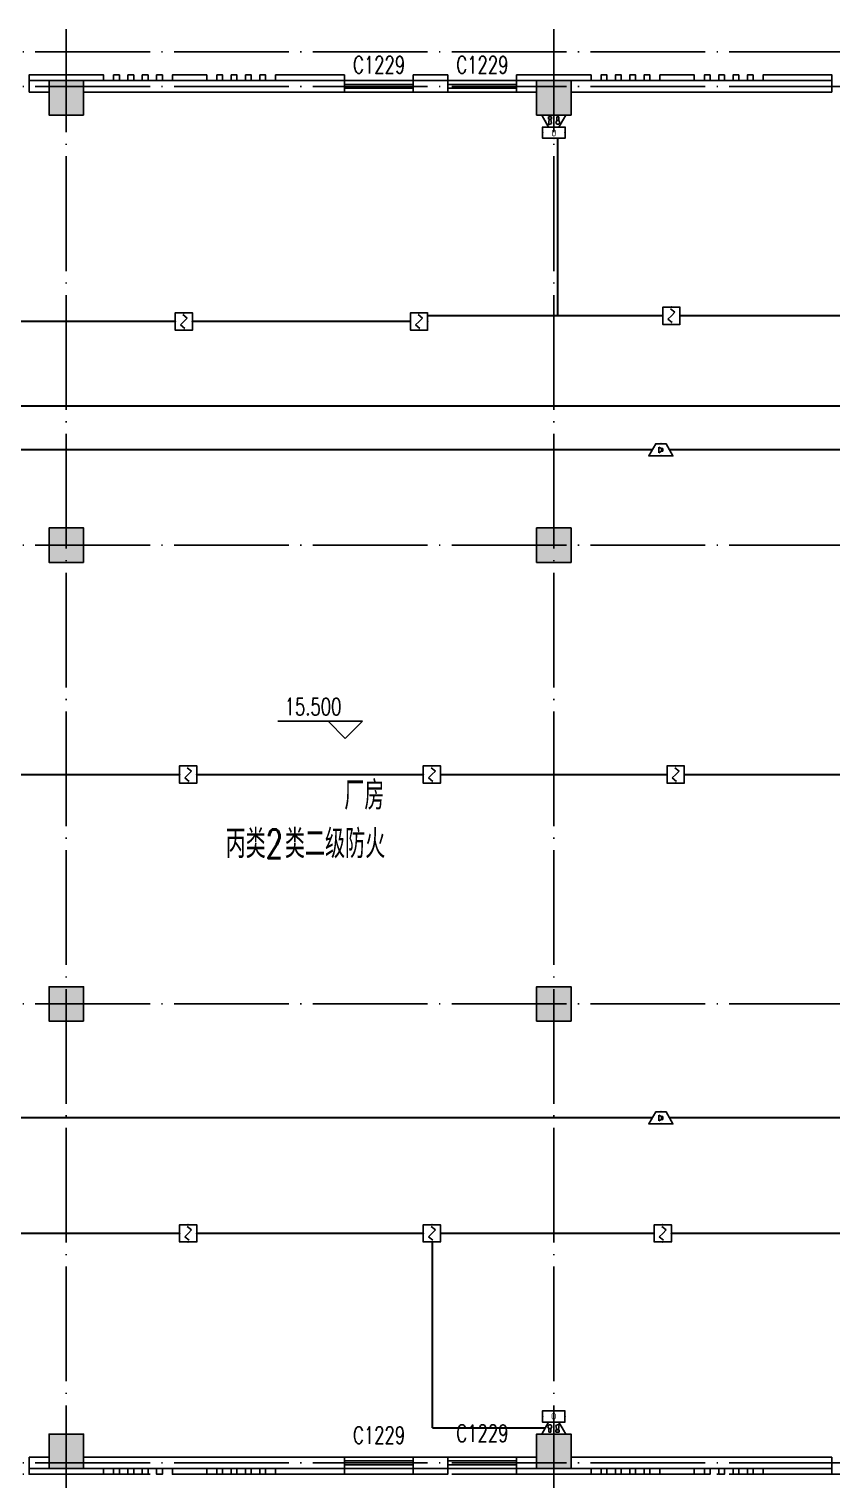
# Model space of a CAD drawing. Extents: x -124594 to 516503, y -3148 to 203159.
# Drawn here: x 285708 to 299708, y 17839 to 43139 of the extents above; entities that cross this region are included whole.
import ezdxf
from ezdxf.enums import TextEntityAlignment as Align

# ---------------------------------------------------------------- set-up
doc = ezdxf.new("R2010")
doc.units = 0
doc.header["$LTSCALE"] = 1000
doc.header["$MEASUREMENT"] = 0
doc.linetypes.add('DOTE', pattern=[2.42, 2, -0.2, 0.02, -0.2])
for name, color, linetype in [('COLUMN', 9, 'Continuous'), ('EQUIP-消防', 3, 'Continuous'), ('J-ANNO-标高标注', 144, 'Continuous'), ('J-AXIS-轴线', 1, 'DOTE'), ('J-DOOR-窗', 8, 'Continuous'), ('J-WALL-墙体', 2, 'Continuous'), ('PUB_HATCH', 8, 'Continuous'), ('PUB_TEXT', 7, 'Continuous'), ('WINDOW_TEXT', 7, 'Continuous'), ('WIRE-消防', 222, 'Continuous'), ('WIRE-消防广播', 4, 'TG_BC'), ('WIRE-消防电话', 4, 'TG_F'), ('装饰柱', 7, 'Continuous')]:
    doc.layers.add(name, color=color, linetype=linetype)
doc.layers.add('建筑底图', color=8, linetype='Continuous', lineweight=5)
doc.styles.add('_TCH_DIM', font='SIMPLEX', dxfattribs={"bigfont": 'GBCBIG'})
doc.styles.add('_TCH_WINDOW', font='SIMPLEX', dxfattribs={"height": 3.5, "bigfont": 'GBCBIG'})
doc.styles.add('_TEL_ATTDEF', font='GBENOR', dxfattribs={"width": 0.8, "height": 3, "bigfont": 'GBCBIG'})
doc.styles.add('HZ', font='simplex.shx', dxfattribs={"width": 0.7, "bigfont": 'hztxt.shx'})
doc.styles.get("Standard").update_dxf_attribs({"font": 'gbenor.shx', "bigfont": 'gbcbig.shx'})
doc.styles.add('TG_LINETYPE', font='SIMPLEX', dxfattribs={"width": 0.8, "height": 3, "bigfont": 'HZTXT'})
doc.linetypes.add('TG_BC', pattern='A,2,-0.85,["BC",TG_LINETYPE,S=0.1,R=0,X=-0.65,Y=-0.15],0', length=2.85)
doc.linetypes.add('TG_F', pattern='A,2,-0.4,["F",TG_LINETYPE,S=0.1,R=0,X=-0.28,Y=-0.15],0', length=2.4)

# ---------------------------------------------------------------- blocks, each defined once
blk = doc.blocks.new('_FZH')
blk.add_lwpolyline([(-0.5, -0.5), (0.5, -0.5), (0.5, 0.5), (-0.5, 0.5)], close=True)
at = {"layer": 'PUB_HATCH'}
blk.add_solid([(-0.5, -0.5), (0.5, -0.5), (-0.5, 0.5), (0.5, 0.5)], dxfattribs=at)
blk = doc.blocks.new('$TCHSYS$WIN2D')
for p, q in [((-0.5, 0.5), (0.5, 0.5)), ((-0.5, 0.5), (-0.5, -0.5)), ((0.5, 0.5), (0.5, -0.5)), ((0.5, 0.167), (-0.5, 0.167)), ((0.5, -0.167), (-0.5, -0.167)), ((-0.5, -0.5), (0.5, -0.5))]:
    blk.add_line(p, q)
blk = doc.blocks.new('HASGGEWS')
at = {"layer": 'J-ANNO-标高标注', "color": 8}
for p, q in [((291523.1, 107721.1), (290045.1, 107721.1)), ((291223.1, 107421.1), (290923.1, 107721.1)), ((291223.1, 107421.1), (291523.1, 107721.1))]:
    blk.add_line(p, q, dxfattribs=at)
at = {"layer": 'J-AXIS-轴线', "color": 8}
for p, q in [((286358.3, 93790.8), (286358.3, 119790.8)), ((294858.3, 93790.8), (294858.3, 119790.8)), ((316858.3, 119390.8), (268358.3, 119390.8)), ((316858.3, 118790.8), (268358.3, 118790.8)), ((316858.3, 110790.8), (268358.3, 110790.8)), ((316858.3, 102790.8), (268358.3, 102790.8)), ((316858.3, 94790.8), (268358.3, 94790.8)), ((316858.3, 94590.8), (268358.3, 94590.8))]:
    blk.add_line(p, q, dxfattribs=at)
at = {"layer": 'J-WALL-墙体', "color": 8}
for p, q in [((286058.3, 118890.8), (285708.3, 118890.8)), ((285708.3, 118890.8), (285708.3, 118690.8)), ((285708.3, 118690.8), (286058.3, 118690.8)), ((291208.3, 118890.8), (286658.3, 118890.8)), ((286658.3, 118690.8), (291208.3, 118690.8)), ((291208.3, 118690.8), (291208.3, 118890.8)), ((293008.3, 118890.8), (292408.3, 118890.8)), ((292408.3, 118890.8), (292408.3, 118690.8)), ((292408.3, 118690.8), (293008.3, 118690.8)), ((293008.3, 118690.8), (293008.3, 118890.8)), ((294558.3, 118890.8), (294208.3, 118890.8)), ((294208.3, 118890.8), (294208.3, 118690.8)), ((294208.3, 118690.8), (294558.3, 118690.8)), ((299708.3, 118890.8), (295158.3, 118890.8)), ((295158.3, 118690.8), (299708.3, 118690.8)), ((299708.3, 118690.8), (299708.3, 118890.8)), ((286058.3, 94890.8), (285708.3, 94890.8)), ((285708.3, 94890.8), (285708.3, 94690.8)), ((291208.3, 94890.8), (286658.3, 94890.8)), ((291208.3, 94690.8), (291208.3, 94890.8)), ((293008.3, 94890.8), (292408.3, 94890.8)), ((292408.3, 94890.8), (292408.3, 94690.8)), ((293008.3, 94690.8), (293008.3, 94890.8)), ((294558.3, 94890.8), (294208.3, 94890.8)), ((294208.3, 94890.8), (294208.3, 94690.8)), ((299708.3, 94890.8), (295158.3, 94890.8)), ((299708.3, 94690.8), (299708.3, 94890.8)), ((285708.3, 94690.8), (286058.3, 94690.8)), ((286658.3, 94690.8), (291208.3, 94690.8)), ((292408.3, 94690.8), (293008.3, 94690.8)), ((294208.3, 94690.8), (294558.3, 94690.8)), ((295158.3, 94690.8), (299708.3, 94690.8))]:
    blk.add_line(p, q, dxfattribs=at)
at = {"layer": '装饰柱', "color": 8}
for points in [[(287008.3, 118890.8), (287008.3, 118990.8), (285708.3, 118990.8), (285708.3, 118890.8)], [(287283.3, 118890.8), (287283.3, 118990.8), (287183.3, 118990.8), (287183.3, 118890.8)], [(287533.3, 118890.8), (287533.3, 118990.8), (287433.3, 118990.8), (287433.3, 118890.8)], [(287783.3, 118890.8), (287783.3, 118990.8), (287683.3, 118990.8), (287683.3, 118890.8)], [(288033.3, 118890.8), (288033.3, 118990.8), (287933.3, 118990.8), (287933.3, 118890.8)], [(288808.3, 118890.8), (288808.3, 118990.8), (288208.3, 118990.8), (288208.3, 118890.8)], [(289083.3, 118890.8), (289083.3, 118990.8), (288983.3, 118990.8), (288983.3, 118890.8)], [(289333.3, 118890.8), (289333.3, 118990.8), (289233.3, 118990.8), (289233.3, 118890.8)], [(289583.3, 118890.8), (289583.3, 118990.8), (289483.3, 118990.8), (289483.3, 118890.8)], [(289833.3, 118890.8), (289833.3, 118990.8), (289733.3, 118990.8), (289733.3, 118890.8)], [(291208.3, 118890.8), (291208.3, 118990.8), (290008.3, 118990.8), (290008.3, 118890.8)], [(293008.3, 118890.8), (293008.3, 118990.8), (292408.3, 118990.8), (292408.3, 118890.8)], [(295508.3, 118890.8), (295508.3, 118990.8), (294208.3, 118990.8), (294208.3, 118890.8)], [(295783.3, 118890.8), (295783.3, 118990.8), (295683.3, 118990.8), (295683.3, 118890.8)], [(296033.3, 118890.8), (296033.3, 118990.8), (295933.3, 118990.8), (295933.3, 118890.8)], [(296283.3, 118890.8), (296283.3, 118990.8), (296183.3, 118990.8), (296183.3, 118890.8)], [(296533.3, 118890.8), (296533.3, 118990.8), (296433.3, 118990.8), (296433.3, 118890.8)], [(297308.3, 118890.8), (297308.3, 118990.8), (296708.3, 118990.8), (296708.3, 118890.8)], [(297583.3, 118890.8), (297583.3, 118990.8), (297483.3, 118990.8), (297483.3, 118890.8)], [(297833.3, 118890.8), (297833.3, 118990.8), (297733.3, 118990.8), (297733.3, 118890.8)], [(298083.3, 118890.8), (298083.3, 118990.8), (297983.3, 118990.8), (297983.3, 118890.8)], [(298333.3, 118890.8), (298333.3, 118990.8), (298233.3, 118990.8), (298233.3, 118890.8)], [(299708.3, 118890.8), (299708.3, 118990.8), (298508.3, 118990.8), (298508.3, 118890.8)], [(287008.3, 94690.8), (287008.3, 94590.8), (285708.3, 94590.8), (285708.3, 94690.8)], [(287283.3, 94690.8), (287283.3, 94590.8), (287183.3, 94590.8), (287183.3, 94690.8)], [(287533.3, 94690.8), (287533.3, 94590.8), (287433.3, 94590.8), (287433.3, 94690.8)], [(287783.3, 94690.8), (287783.3, 94590.8), (287683.3, 94590.8), (287683.3, 94690.8)], [(288033.3, 94690.8), (288033.3, 94590.8), (287933.3, 94590.8), (287933.3, 94690.8)], [(288808.3, 94690.8), (288808.3, 94590.8), (288208.3, 94590.8), (288208.3, 94690.8)], [(289083.3, 94690.8), (289083.3, 94590.8), (288983.3, 94590.8), (288983.3, 94690.8)], [(289333.3, 94690.8), (289333.3, 94590.8), (289233.3, 94590.8), (289233.3, 94690.8)], [(289583.3, 94690.8), (289583.3, 94590.8), (289483.3, 94590.8), (289483.3, 94690.8)], [(289833.3, 94690.8), (289833.3, 94590.8), (289733.3, 94590.8), (289733.3, 94690.8)], [(291208.3, 94690.8), (291208.3, 94590.8), (290008.3, 94590.8), (290008.3, 94690.8)], [(293008.3, 94690.8), (293008.3, 94590.8), (292408.3, 94590.8), (292408.3, 94690.8)], [(295508.3, 94690.8), (295508.3, 94590.8), (294208.3, 94590.8), (294208.3, 94690.8)], [(295783.3, 94690.8), (295783.3, 94590.8), (295683.3, 94590.8), (295683.3, 94690.8)], [(296033.3, 94690.8), (296033.3, 94590.8), (295933.3, 94590.8), (295933.3, 94690.8)], [(296283.3, 94690.8), (296283.3, 94590.8), (296183.3, 94590.8), (296183.3, 94690.8)], [(296533.3, 94690.8), (296533.3, 94590.8), (296433.3, 94590.8), (296433.3, 94690.8)], [(297308.3, 94690.8), (297308.3, 94590.8), (296708.3, 94590.8), (296708.3, 94690.8)], [(297583.3, 94690.8), (297583.3, 94590.8), (297483.3, 94590.8), (297483.3, 94690.8)], [(297833.3, 94690.8), (297833.3, 94590.8), (297733.3, 94590.8), (297733.3, 94690.8)], [(298083.3, 94690.8), (298083.3, 94590.8), (297983.3, 94590.8), (297983.3, 94690.8)], [(298333.3, 94690.8), (298333.3, 94590.8), (298233.3, 94590.8), (298233.3, 94690.8)], [(299708.3, 94690.8), (299708.3, 94590.8), (298508.3, 94590.8), (298508.3, 94690.8)]]:
    blk.add_lwpolyline(points, dxfattribs=at)
at = {"layer": 'COLUMN', "color": 8, "xscale": 600, "yscale": 600, "zscale": 600, "rotation": 90}
for p in [(286358.3, 118590.8), (294858.3, 118590.8), (286358.3, 110790.8), (294858.3, 110790.8), (286358.3, 102790.8), (294858.3, 102790.8), (286358.3, 94990.8), (294858.3, 94990.8)]:
    blk.add_blockref('_FZH', p, dxfattribs=at)
at = {"layer": 'J-DOOR-窗', "color": 8}
ref = blk.add_blockref('$TCHSYS$WIN2D', (291808.3, 118790.8), dxfattribs=dict(at, xscale=-1200, yscale=200, zscale=200, rotation=180))
ref.add_attrib('A', 'C1229', (291358.3, 119017), dxfattribs={"layer": 'WINDOW_TEXT', "color": 8, "height": 297.5, "style": '_TCH_WINDOW', "width": 0.705882})
ref = blk.add_blockref('$TCHSYS$WIN2D', (293608.3, 118790.8), dxfattribs=dict(at, xscale=-1200, yscale=200, zscale=200, rotation=180))
ref.add_attrib('A', 'C1229', (293158.3, 119017), dxfattribs={"layer": 'WINDOW_TEXT', "color": 8, "height": 297.5, "style": '_TCH_WINDOW', "width": 0.705882})
ref = blk.add_blockref('$TCHSYS$WIN2D', (291808.3, 94790.8), dxfattribs=dict(at, xscale=1200, yscale=200, zscale=200))
ref.add_attrib('A', 'C1229', (291358.3, 95122.5), dxfattribs={"layer": 'WINDOW_TEXT', "color": 8, "height": 297.5, "style": '_TCH_WINDOW', "width": 0.705882})
ref = blk.add_blockref('$TCHSYS$WIN2D', (293608.3, 94790.8), dxfattribs=dict(at, xscale=1200, yscale=200, zscale=200))
ref.add_attrib('A', 'C1229', (293158.3, 95154.6), dxfattribs={"layer": 'WINDOW_TEXT', "color": 8, "height": 297.5, "style": '_TCH_WINDOW', "width": 0.705882})
at = {"layer": 'J-ANNO-标高标注', "color": 7, "style": '_TCH_DIM', "width": 0.705882}
blk.add_text('15.500', height=297.5, dxfattribs=at).set_placement((290165.1, 107826.1))
at = {"layer": 'PUB_TEXT', "color": 8, "style": 'HZ', "width": 0.7}
for s, p in [('厂房', (291205.3, 106177.4)), ('丙类', (289135.8, 105333.2)), ('2', (289835.8, 105333.2)), ('类二级防火', (290169.1, 105333.2))]:
    blk.add_text(s, height=500, dxfattribs=at).set_placement(p)
blk = doc.blocks.new('$Equip$00002649')
for p, q in [((-0.5, 0.5), (-0.5, -0.5)), ((0.5, 0.5), (-0.5, 0.5)), ((-0.2, 0.2), (0.05, 0.4)), ((0, 0), (-0.2, 0.2)), ((0, 0), (0.2, -0.2)), ((0.5, -0.5), (0.5, 0.5)), ((-0.5, -0.5), (0.5, -0.5)), ((0.2, -0.2), (-0.05, -0.4))]:
    blk.add_line(p, q)
at = {"const_width": 0.0667}
blk.add_lwpolyline([(-0.5, 0.5), (0.5, 0.5), (0.5, -0.5), (-0.5, -0.5), (-0.5, 0.5), (0.5, 0.5)], dxfattribs=at)
for p in [(-0.5, 0), (0, 0.5), (0.5, 0), (0, -0.5)]:
    blk.add_point(p)
at = {"color": 7, "flags": 1}
for tag, height, p in [('A', 0.00002, (0, 0)), ('B', 0.4, (0.762, -0.208))]:
    blk.add_attdef(tag, text='', height=height, dxfattribs=at).set_placement(p, align=Align.MIDDLE_CENTER)
blk = doc.blocks.new('$equip$00002679')
for p, q in [((-0.3, 0.699), (-0.703, 0)), ((-0.703, 0), (0.703, 0)), ((-0.264, 0.249), (-0.304, 0.569)), ((-0.304, 0.569), (-0.128, 0.489)), ((-0.304, 0.249), (-0.304, 0.113)), ((-0.128, 0.249), (-0.304, 0.249)), ((-0.304, 0.113), (-0.128, 0.113)), ((0.3, 0.699), (-0.3, 0.699)), ((0.3, 0.699), (-0.3, 0.699)), ((-0.128, 0.489), (-0.168, 0.249)), ((-0.128, 0.113), (-0.128, 0.249)), ((0, 0.699), (0, 0)), ((0.174, 0.11), (0.174, 0.338)), ((0.294, 0.11), (0.174, 0.11)), ((0.294, 0.338), (0.294, 0.11)), ((0.703, 0), (0.3, 0.699))]:
    blk.add_line(p, q)
at = {"const_width": 0.0667}
for points in [[(-0.299, 0.699), (0.301, 0.699), (0.703, 0), (-0.702, 0), (-0.299, 0.699), (0.301, 0.699)], [(-0.3, 0.699), (0.3, 0.699), (0.703, 0), (-0.703, 0), (-0.3, 0.699), (0.3, 0.699)]]:
    blk.add_lwpolyline(points, dxfattribs=at)
blk.add_circle((0.234, 0.43), 0.111)
for p in [(-0.501, 0.349), (0, 0.699), (0, 0), (0.502, 0.349)]:
    blk.add_point(p)
at = {"color": 7, "flags": 1}
for tag, height, p in [('A', 0.00002, (0, 0)), ('B', 0.4, (0.961, 0.299))]:
    blk.add_attdef(tag, text='', height=height, dxfattribs=at).set_placement(p, align=Align.MIDDLE_CENTER)
blk = doc.blocks.new('$equip$00002786')
for p, q in [((0.65, 0.65), (-0.65, 0.65)), ((-0.65, 0.65), (-0.65, 0)), ((-0.65, 0), (0.65, 0)), ((0.65, 0), (0.65, 0.65))]:
    blk.add_line(p, q)
at = {"const_width": 0.0667}
blk.add_lwpolyline([(-0.65, 0.65), (0.65, 0.65), (0.65, 0), (-0.65, 0), (-0.65, 0.65), (0.65, 0.65)], dxfattribs=at)
for p in [(-0.65, 0.325), (0, 0.65), (0, 0), (0.65, 0.325)]:
    blk.add_point(p)
at = {"color": 7}
blk.add_attdef('$TEXT$', text='', height=0.4, dxfattribs=at).set_placement((0.006, 0.343), align=Align.MIDDLE_CENTER)
at = {"color": 7, "flags": 1}
for tag, p in [('A', (0, 0)), ('B', (0.905, 0.246))]:
    blk.add_attdef(tag, text='', height=0.4, dxfattribs=at).set_placement(p, align=Align.MIDDLE_CENTER)
blk = doc.blocks.new('$equip$00002677')
for p, q in [((-0.3, 0.699), (-0.703, 0)), ((-0.703, 0), (0.703, 0)), ((0.3, 0.699), (-0.3, 0.699)), ((-0.117, 0.421), (-0.117, 0.26)), ((-0.117, 0.421), (-0.036, 0.421)), ((-0.036, 0.26), (-0.117, 0.26)), ((-0.036, 0.421), (0.118, 0.503)), ((-0.036, 0.421), (-0.036, 0.26)), ((0.118, 0.173), (-0.036, 0.26)), ((0.118, 0.503), (0.118, 0.173)), ((0.703, 0), (0.3, 0.699))]:
    blk.add_line(p, q)
at = {"const_width": 0.0667}
blk.add_lwpolyline([(-0.3, 0.699), (0.3, 0.699), (0.703, 0), (-0.703, 0), (-0.3, 0.699), (0.3, 0.699)], dxfattribs=at)
blk.add_lwpolyline([(-0.3, 0.699), (0.3, 0.699), (0.703, 0), (-0.703, 0), (-0.3, 0.699), (0.3, 0.699)], dxfattribs=at)
for p in [(-0.501, 0.349), (0, 0.699), (0, 0), (0.502, 0.349)]:
    blk.add_point(p)
at = {"color": 7, "flags": 1}
for tag, height, p in [('A', 0.00002, (0, 0)), ('B', 0.4, (0.961, 0.299))]:
    blk.add_attdef(tag, text='', height=height, dxfattribs=at).set_placement(p, align=Align.MIDDLE_CENTER)

msp = doc.modelspace()

# ---------------------------------------------------------------- linework, layer by layer
at = {"layer": 'WIRE-消防', "const_width": 35}
for points in [[(294928, 38139), (294928, 41234)], [(288258, 38039), (284158, 38039)], [(292358, 38039), (288558, 38039)], [(294928, 38139), (292658, 38139)], [(296758, 38139), (294928, 38139)], [(300858, 38139), (297058, 38139)], [(288333, 30139), (284383, 30139)], [(292583, 30139), (288633, 30139)], [(296833, 30139), (292883, 30139)], [(301083, 30139), (297133, 30139)], [(288333, 22139), (284383, 22139)], [(292583, 22139), (288633, 22139)], [(296608, 22139), (292883, 22139)], [(301008, 22139), (296908, 22139)], [(292741, 21989), (292741, 18743)], [(294708, 18743), (292741, 18743)]]:
    msp.add_lwpolyline(points, dxfattribs=at)
at = {"layer": 'WIRE-消防广播', "const_width": 35}
for points in [[(296575, 35803), (281876, 35803)], [(306575, 35803), (296876, 35803)], [(296575, 24154), (281876, 24154)], [(306575, 24154), (296876, 24154)]]:
    msp.add_lwpolyline(points, dxfattribs=at)
at = {"layer": 'WIRE-消防电话', "const_width": 35}
msp.add_lwpolyline([(273758, 36565), (311458, 36565)], dxfattribs=at)

# ---------------------------------------------------------------- block references
at = {"layer": 'EQUIP-消防', "xscale": -300, "yscale": 300, "zscale": 300, "rotation": 180}
msp.add_blockref('$equip$00002679', (294858, 41639), dxfattribs=at)
at = {"layer": 'EQUIP-消防'}
ref = msp.add_blockref('$equip$00002786', (294859, 41429), dxfattribs=dict(at, xscale=-300, yscale=300, zscale=300, rotation=180))
ref.add_attrib('$TEXT$', 'O', dxfattribs={"layer": '0', "color": 7, "height": 120, "style": '_TEL_ATTDEF'}).set_placement((294860, 41326), align=Align.MIDDLE_CENTER)
at = {"layer": 'EQUIP-消防', "xscale": -300, "yscale": 300, "zscale": 300}
for name, p in [('$Equip$00002649', (296908, 38139)), ('$Equip$00002649', (288408, 38039)), ('$Equip$00002649', (292508, 38039)), ('$equip$00002677', (296725, 35698)), ('$Equip$00002649', (288483, 30139)), ('$Equip$00002649', (292733, 30139)), ('$Equip$00002649', (296983, 30139)), ('$equip$00002677', (296725, 24049)), ('$Equip$00002649', (288483, 22139)), ('$Equip$00002649', (292733, 22139)), ('$Equip$00002649', (296758, 22139)), ('$equip$00002679', (294858, 18639))]:
    msp.add_blockref(name, p, dxfattribs=at)
at = {"layer": 'EQUIP-消防'}
ref = msp.add_blockref('$equip$00002786', (294858, 18848), dxfattribs=dict(at, xscale=-300, yscale=300, zscale=300))
ref.add_attrib('$TEXT$', 'O', dxfattribs={"layer": '0', "color": 7, "height": 120, "style": '_TEL_ATTDEF'}).set_placement((294856, 18951), align=Align.MIDDLE_CENTER)
at = {"layer": '建筑底图'}
msp.add_blockref('HASGGEWS', (0, -76652), dxfattribs=at)

doc.saveas('drawing.dxf')
